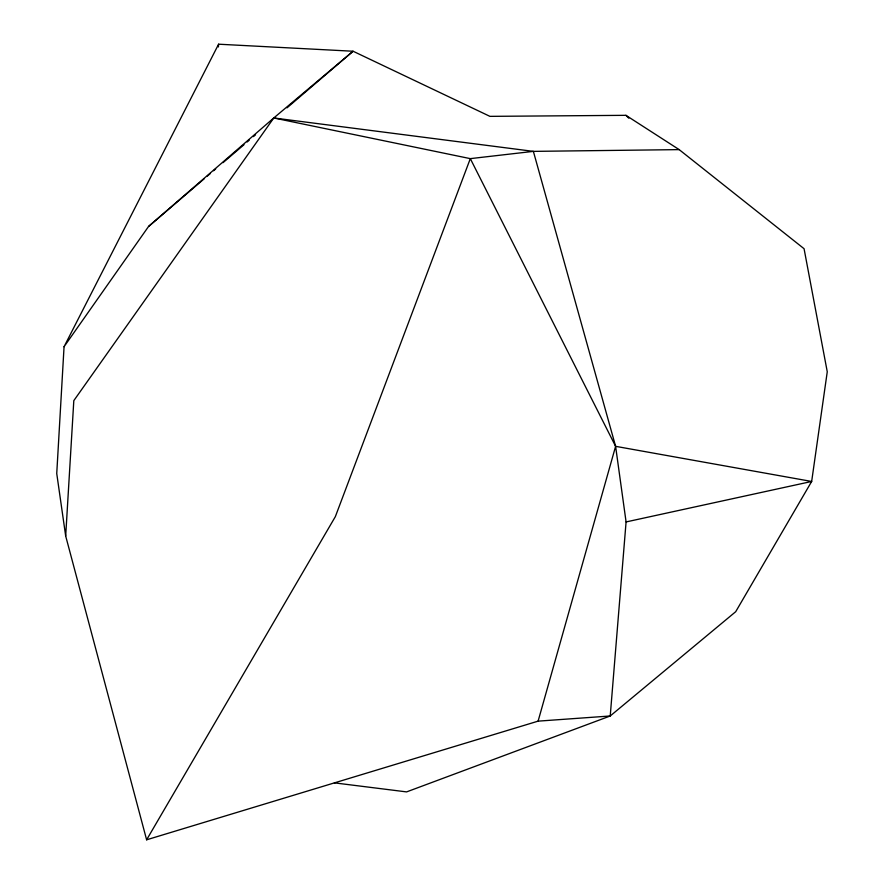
<?xml version="1.0" encoding="UTF-8"?>
<svg xmlns="http://www.w3.org/2000/svg" width="884" height="884" viewBox="0 0 884 884"><rect width="100%" height="100%" fill="white"/><g stroke="black" fill="none" stroke-linecap="round" stroke-linejoin="round"><path stroke-width="1.33" d="M64.057 346.716L56.742 473.515L65.681 536.013L146.622 839.8L538.102 721.145L610.225 715.985L735.698 611.706L811.667 481.46L827.258 371.766L804.064 248.713L679.166 149.617L625.938 115.329L489.935 116.356L353.081 51.239L218.602 44.2L64.057 346.716L148.567 226.459L273.775 117.97L353.081 51.239L287.002 107.848M65.681 536.013L73.814 400.629L273.775 117.97L533.372 151.374L679.166 149.617M218.403 46.951L218.602 44.2M273.775 117.97L470.31 158.634L533.372 151.374L615.607 446.332L626.082 521.936L610.225 715.985L406.596 791.898L334.373 782.859M538.102 721.145L615.607 446.332L470.31 158.634L335.356 516.621L146.622 839.8M148.567 226.459L204.149 178.833M207.298 176.137L210.447 173.441M213.585 170.745L215.685 168.943M223.033 162.656L244.006 144.689M247.155 141.993L249.255 140.191M253.443 136.6L255.542 134.799M626.082 521.936L811.667 481.46L615.607 446.332M625.938 115.329L628.844 118.213"/></g></svg>
